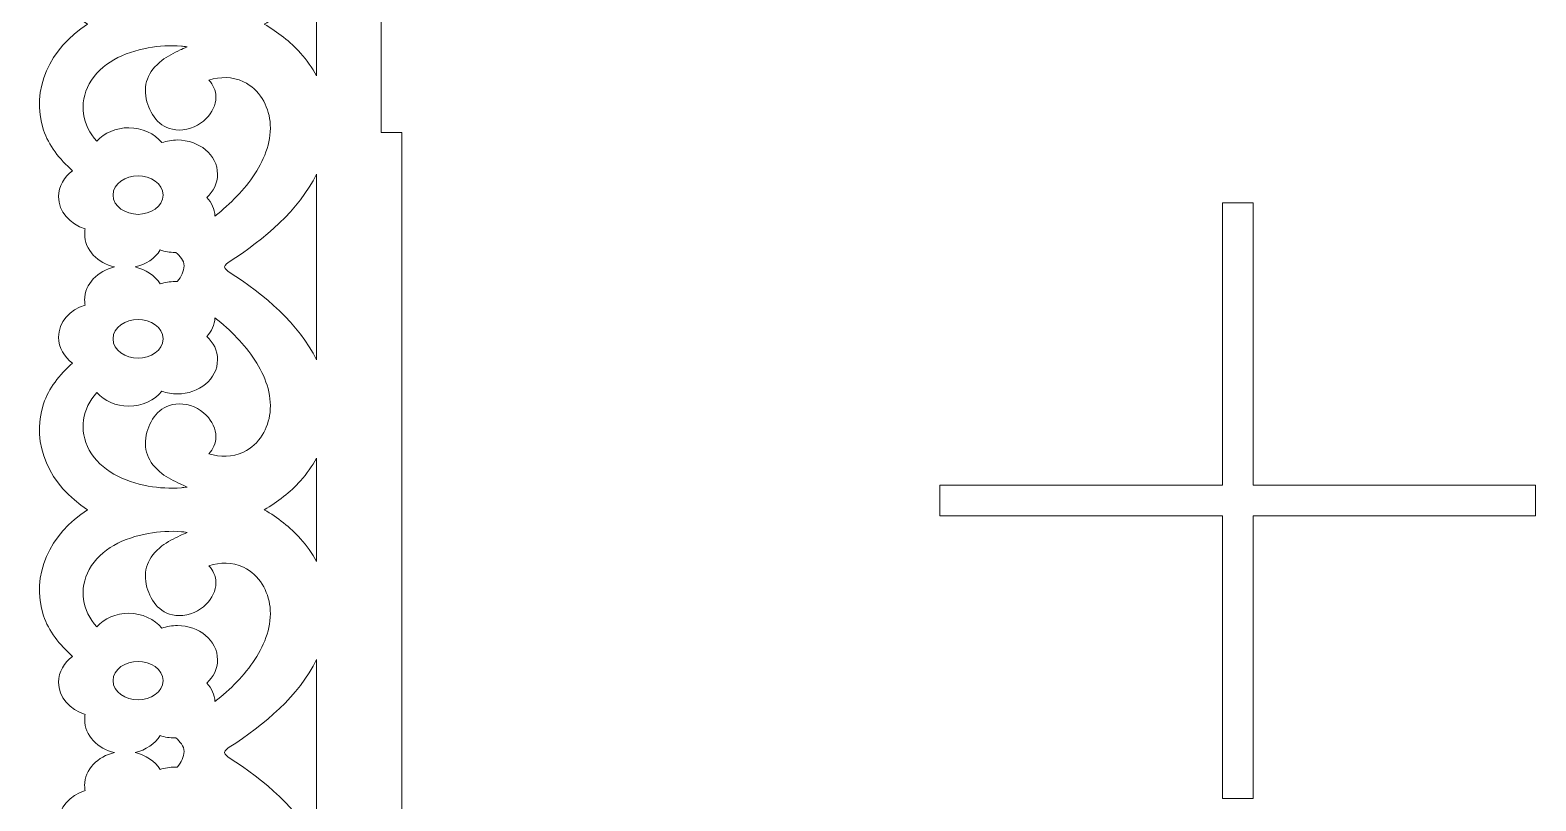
# Model space of a CAD drawing. Header units: centimetres. Extents: x -71 to 23, y -172 to -52.
# Drawn here: x -16.31 to 5.66, y -121.47 to -110.22 of the extents above; entities that cross this region are included whole.
import ezdxf

# ---------------------------------------------------------------- set-up
doc = ezdxf.new("R2010")
doc.units = ezdxf.units.CM
doc.header["$MEASUREMENT"] = 0
doc.layers.add('Layer 1', color=7, linetype='Continuous')

msp = doc.modelspace()

# ---------------------------------------------------------------- linework, layer by layer
at = {"layer": 'Layer 1', "lineweight": 9}
for points, knots in [([(-15.17598, -104.88827), (-15.17598, -104.88827), (-15.17598, -104.58813), (-15.17598, -104.58813), (-15.17598, -104.58813), (-15.17598, -104.58813), (-12.19534, -104.58813), (-12.19534, -104.58813), (-12.19534, -104.58813), (-12.19534, -104.58813), (-12.19534, -104.88827), (-12.19534, -104.88827), (-12.19534, -104.88827), (-12.19534, -104.88827), (-11.40828, -104.88827), (-11.40828, -104.88827), (-11.40828, -104.88827), (-11.40828, -104.88827), (-11.37993, -104.88827), (-11.37993, -104.88827), (-11.37993, -104.88827), (-11.37993, -104.88827), (-11.18832, -104.88827), (-11.18832, -104.88827), (-11.18832, -104.88827), (-11.18832, -104.88827), (-11.18832, -111.71435), (-11.18832, -111.71435), (-11.18832, -111.71435), (-11.18832, -111.71435), (-10.88832, -111.71435), (-10.88832, -111.71435), (-10.88832, -111.71435), (-10.88832, -111.71435), (-10.88832, -122.46192), (-10.88832, -122.46192), (-10.88832, -122.46192), (-10.88832, -122.46192), (-11.18832, -122.46192), (-11.18832, -122.46192), (-11.18832, -122.46192), (-11.18832, -122.46192), (-11.18832, -129.28802), (-11.18832, -129.28802), (-11.18832, -129.28802), (-11.18832, -129.28802), (-11.37993, -129.28802), (-11.37993, -129.28802), (-11.37993, -129.28802), (-11.37993, -129.28802), (-11.40828, -129.28802), (-11.40828, -129.28802), (-11.40828, -129.28802), (-11.40828, -129.28802), (-12.18887, -129.28802), (-12.18887, -129.28802), (-12.18887, -129.28802), (-12.18887, -129.28802), (-12.18887, -129.29174), (-12.18887, -129.29174), (-12.18887, -129.29174), (-12.18887, -129.29174), (-12.18887, -129.58813), (-12.18887, -129.58813), (-12.18887, -129.58813), (-12.18887, -129.58813), (-15.16951, -129.58813), (-15.16951, -129.58813), (-15.16951, -129.58813), (-15.16951, -129.58813), (-15.16951, -129.29174), (-15.16951, -129.29174), (-15.16951, -129.29174), (-15.16951, -129.29174), (-15.16951, -129.28802), (-15.16951, -129.28802), (-15.16951, -129.28802), (-15.16951, -129.28802), (-16.17919, -129.28802), (-16.17919, -129.28802), (-16.17919, -129.28802), (-16.17919, -129.28802), (-16.17919, -128.72305), (-16.17919, -128.72305), (-16.17919, -128.72305), (-16.17919, -128.24726), (-15.70638, -127.85797), (-15.12849, -127.85797), (-15.12849, -127.85797), (-15.12849, -127.85797), (-15.06628, -127.85797), (-15.06628, -127.85797), (-15.06628, -127.85797), (-15.06096, -127.85904), (-15.51761, -127.76986), (-15.51761, -127.37193), (-15.51761, -127.37193), (-15.51761, -127.34698), (-15.51543, -127.32229), (-15.51121, -127.29806), (-15.51121, -127.29806), (-15.73304, -127.22975), (-15.89862, -127.04977), (-15.89862, -126.82826), (-15.89862, -126.82826), (-15.89862, -126.6754), (-15.81918, -126.54113), (-15.69589, -126.45044), (-15.69589, -126.45044), (-15.88475, -126.2823), (-16.04379, -126.08043), (-16.11801, -125.85711), (-16.11801, -125.85711), (-16.31372, -125.2682), (-16.02326, -124.66009), (-15.47459, -124.3106), (-15.47459, -124.3106), (-16.02333, -123.96114), (-16.31382, -123.35299), (-16.11809, -122.76405), (-16.11809, -122.76405), (-16.04386, -122.54073), (-15.88482, -122.33886), (-15.69596, -122.17072), (-15.69596, -122.17072), (-15.81924, -122.08002), (-15.89868, -121.94576), (-15.89868, -121.79291), (-15.89868, -121.79291), (-15.89868, -121.57138), (-15.73309, -121.39141), (-15.51127, -121.32311), (-15.51127, -121.32311), (-15.51549, -121.29887), (-15.51766, -121.27418), (-15.51766, -121.24923), (-15.51766, -121.24923), (-15.51766, -121.01186), (-15.32758, -120.82223), (-15.08191, -120.76653), (-15.08191, -120.76653), (-15.32755, -120.71079), (-15.51761, -120.52118), (-15.51761, -120.28382), (-15.51761, -120.28382), (-15.51761, -120.25887), (-15.51543, -120.23419), (-15.51121, -120.20996), (-15.51121, -120.20996), (-15.73304, -120.14164), (-15.89862, -119.96168), (-15.89862, -119.74015), (-15.89862, -119.74015), (-15.89862, -119.5873), (-15.81918, -119.45304), (-15.6959, -119.36234), (-15.6959, -119.36234), (-15.88476, -119.1942), (-16.04379, -118.99233), (-16.11801, -118.76901), (-16.11801, -118.76901), (-16.31372, -118.1801), (-16.02326, -117.57198), (-15.47459, -117.2225), (-15.47459, -117.2225), (-16.02332, -116.87305), (-16.31382, -116.26488), (-16.11809, -115.67595), (-16.11809, -115.67595), (-16.04386, -115.45263), (-15.88482, -115.25076), (-15.69596, -115.08261), (-15.69596, -115.08261), (-15.81924, -114.99192), (-15.89868, -114.85766), (-15.89868, -114.70481), (-15.89868, -114.70481), (-15.89868, -114.48328), (-15.73309, -114.30331), (-15.51127, -114.23501), (-15.51127, -114.23501), (-15.51549, -114.21077), (-15.51766, -114.18608), (-15.51766, -114.16113), (-15.51766, -114.16113), (-15.51766, -113.92377), (-15.32758, -113.73413), (-15.08191, -113.67842), (-15.08191, -113.67842), (-15.32755, -113.62269), (-15.51761, -113.43308), (-15.51761, -113.19572), (-15.51761, -113.19572), (-15.51761, -113.17078), (-15.51543, -113.14609), (-15.51121, -113.12185), (-15.51121, -113.12185), (-15.73304, -113.05354), (-15.89862, -112.87358), (-15.89862, -112.65205), (-15.89862, -112.65205), (-15.89862, -112.49921), (-15.81918, -112.36494), (-15.6959, -112.27424), (-15.6959, -112.27424), (-15.88476, -112.10609), (-16.04379, -111.90424), (-16.11801, -111.68091), (-16.11801, -111.68091), (-16.31372, -111.09201), (-16.02326, -110.48388), (-15.47459, -110.1344), (-15.47459, -110.1344), (-16.02332, -109.78494), (-16.31382, -109.17678), (-16.11809, -108.58785), (-16.11809, -108.58785), (-16.04386, -108.36453), (-15.88482, -108.16266), (-15.69596, -107.99451), (-15.69596, -107.99451), (-15.81924, -107.90382), (-15.89868, -107.76956), (-15.89868, -107.61672), (-15.89868, -107.61672), (-15.89868, -107.39518), (-15.73309, -107.21521), (-15.51127, -107.14691), (-15.51127, -107.14691), (-15.51549, -107.12266), (-15.51766, -107.09798), (-15.51766, -107.07302), (-15.51766, -107.07302), (-15.51766, -106.73872), (-15.14458, -106.60711), (-15.17212, -106.61768), (-15.17212, -106.61768), (-15.72999, -106.59869), (-16.17919, -106.21711), (-16.17919, -105.75335), (-16.17919, -105.75335), (-16.17919, -105.75335), (-16.17919, -105.53529), (-16.17919, -105.53529), (-16.17919, -105.53529), (-16.17919, -105.53529), (-16.17919, -104.88827), (-16.17919, -104.88827), (-16.17919, -104.88827), (-16.17919, -104.88827), (-15.17598, -104.88827), (-15.17598, -104.88827)], [0, 0, 0, 0, 0.015625, 0.015625, 0.015625, 0.015625, 0.03125, 0.03125, 0.03125, 0.03125, 0.046875, 0.046875, 0.046875, 0.046875, 0.0625, 0.0625, 0.0625, 0.0625, 0.078125, 0.078125, 0.078125, 0.078125, 0.09375, 0.09375, 0.09375, 0.09375, 0.109375, 0.109375, 0.109375, 0.109375, 0.125, 0.125, 0.125, 0.125, 0.140625, 0.140625, 0.140625, 0.140625, 0.15625, 0.15625, 0.15625, 0.15625, 0.171875, 0.171875, 0.171875, 0.171875, 0.1875, 0.1875, 0.1875, 0.1875, 0.203125, 0.203125, 0.203125, 0.203125, 0.21875, 0.21875, 0.21875, 0.21875, 0.234375, 0.234375, 0.234375, 0.234375, 0.25, 0.25, 0.25, 0.25, 0.265625, 0.265625, 0.265625, 0.265625, 0.28125, 0.28125, 0.28125, 0.28125, 0.296875, 0.296875, 0.296875, 0.296875, 0.3125, 0.3125, 0.3125, 0.3125, 0.328125, 0.328125, 0.328125, 0.328125, 0.34375, 0.34375, 0.34375, 0.34375, 0.359375, 0.359375, 0.359375, 0.359375, 0.375, 0.375, 0.375, 0.375, 0.390625, 0.390625, 0.390625, 0.390625, 0.40625, 0.40625, 0.40625, 0.40625, 0.421875, 0.421875, 0.421875, 0.421875, 0.4375, 0.4375, 0.4375, 0.4375, 0.453125, 0.453125, 0.453125, 0.453125, 0.46875, 0.46875, 0.46875, 0.46875, 0.484375, 0.484375, 0.484375, 0.484375, 0.5, 0.5, 0.5, 0.5, 0.515625, 0.515625, 0.515625, 0.515625, 0.53125, 0.53125, 0.53125, 0.53125, 0.546875, 0.546875, 0.546875, 0.546875, 0.5625, 0.5625, 0.5625, 0.5625, 0.578125, 0.578125, 0.578125, 0.578125, 0.59375, 0.59375, 0.59375, 0.59375, 0.609375, 0.609375, 0.609375, 0.609375, 0.625, 0.625, 0.625, 0.625, 0.640625, 0.640625, 0.640625, 0.640625, 0.65625, 0.65625, 0.65625, 0.65625, 0.671875, 0.671875, 0.671875, 0.671875, 0.6875, 0.6875, 0.6875, 0.6875, 0.703125, 0.703125, 0.703125, 0.703125, 0.71875, 0.71875, 0.71875, 0.71875, 0.734375, 0.734375, 0.734375, 0.734375, 0.75, 0.75, 0.75, 0.75, 0.765625, 0.765625, 0.765625, 0.765625, 0.78125, 0.78125, 0.78125, 0.78125, 0.796875, 0.796875, 0.796875, 0.796875, 0.8125, 0.8125, 0.8125, 0.8125, 0.828125, 0.828125, 0.828125, 0.828125, 0.84375, 0.84375, 0.84375, 0.84375, 0.859375, 0.859375, 0.859375, 0.859375, 0.875, 0.875, 0.875, 0.875, 0.890625, 0.890625, 0.890625, 0.890625, 0.90625, 0.90625, 0.90625, 0.90625, 0.921875, 0.921875, 0.921875, 0.921875, 0.9375, 0.9375, 0.9375, 0.9375, 0.953125, 0.953125, 0.953125, 0.953125, 0.96875, 0.96875, 0.96875, 0.96875, 1, 1, 1, 1]), ([(13.81168, -111.71435), (13.81168, -111.71435), (13.81168, -104.88826), (13.81168, -104.88826), (13.81168, -104.88826), (13.81168, -104.88826), (13.81168, -104.83809), (13.81168, -104.83809), (13.81168, -104.83809), (13.81168, -104.83809), (13.81168, -104.58814), (13.81168, -104.58814), (13.81168, -104.58814), (13.81168, -104.58814), (13.81145, -104.58814), (13.81145, -104.58814), (13.81145, -104.58814), (13.81145, -104.58814), (6.68547, -104.58814), (6.68547, -104.58814), (6.68547, -104.58814), (6.68547, -104.58814), (6.68547, -104.88814), (6.68547, -104.88814), (6.68547, -104.88814), (6.68547, -104.88814), (-4.0621, -104.88814), (-4.0621, -104.88814), (-4.0621, -104.88814), (-4.0621, -104.88814), (-4.0621, -104.58814), (-4.0621, -104.58814), (-4.0621, -104.58814), (-4.0621, -104.58814), (-11.18832, -104.58814), (-11.18832, -104.58814), (-11.18832, -104.58814), (-11.18832, -104.58814), (-11.18832, -104.83809), (-11.18832, -104.83809), (-11.18832, -104.83809), (-11.18832, -104.83809), (-11.18832, -104.88825), (-11.18832, -104.88825), (-11.18832, -104.88825), (-11.18832, -104.88825), (-11.18832, -111.71435), (-11.18832, -111.71435), (-11.18832, -111.71435), (-11.18832, -111.71435), (-10.88832, -111.71435), (-10.88832, -111.71435), (-10.88832, -111.71435), (-10.88832, -111.71435), (-10.88832, -122.46192), (-10.88832, -122.46192), (-10.88832, -122.46192), (-10.88832, -122.46192), (-11.18832, -122.46192), (-11.18832, -122.46192), (-11.18832, -122.46192), (-11.18832, -122.46192), (-11.18832, -129.288), (-11.18832, -129.288), (-11.18832, -129.288), (-11.18832, -129.288), (-11.18832, -129.3381), (-11.18832, -129.3381), (-11.18832, -129.3381), (-11.18832, -129.3381), (-11.18832, -129.58814), (-11.18832, -129.58814), (-11.18832, -129.58814), (-11.18832, -129.58814), (-4.0621, -129.58814), (-4.0621, -129.58814), (-4.0621, -129.58814), (-4.0621, -129.58814), (-4.0621, -129.28814), (-4.0621, -129.28814), (-4.0621, -129.28814), (-4.0621, -129.28814), (6.68547, -129.28814), (6.68547, -129.28814), (6.68547, -129.28814), (6.68547, -129.28814), (6.68547, -129.58814), (6.68547, -129.58814), (6.68547, -129.58814), (6.68547, -129.58814), (13.81145, -129.58814), (13.81145, -129.58814), (13.81145, -129.58814), (13.81145, -129.58814), (13.81166, -129.58814), (13.81166, -129.58814), (13.81166, -129.58814), (13.81166, -129.58814), (13.81168, -129.3381), (13.81168, -129.3381), (13.81168, -129.3381), (13.81168, -129.3381), (13.81168, -129.28799), (13.81168, -129.28799), (13.81168, -129.28799), (13.81168, -129.28799), (13.81168, -122.46192), (13.81168, -122.46192), (13.81168, -122.46192), (13.81168, -122.46192), (13.51168, -122.46192), (13.51168, -122.46192), (13.51168, -122.46192), (13.51168, -122.46192), (13.51168, -111.71435), (13.51168, -111.71435), (13.51168, -111.71435), (13.51168, -111.71435), (13.81168, -111.71435), (13.81168, -111.71435)], [0, 0, 0, 0, 0.03225806, 0.03225806, 0.03225806, 0.03225806, 0.06451613, 0.06451613, 0.06451613, 0.06451613, 0.09677419, 0.09677419, 0.09677419, 0.09677419, 0.12903226, 0.12903226, 0.12903226, 0.12903226, 0.16129032, 0.16129032, 0.16129032, 0.16129032, 0.19354839, 0.19354839, 0.19354839, 0.19354839, 0.22580645, 0.22580645, 0.22580645, 0.22580645, 0.25806452, 0.25806452, 0.25806452, 0.25806452, 0.29032258, 0.29032258, 0.29032258, 0.29032258, 0.32258065, 0.32258065, 0.32258065, 0.32258065, 0.35483871, 0.35483871, 0.35483871, 0.35483871, 0.38709677, 0.38709677, 0.38709677, 0.38709677, 0.41935484, 0.41935484, 0.41935484, 0.41935484, 0.4516129, 0.4516129, 0.4516129, 0.4516129, 0.48387097, 0.48387097, 0.48387097, 0.48387097, 0.51612903, 0.51612903, 0.51612903, 0.51612903, 0.5483871, 0.5483871, 0.5483871, 0.5483871, 0.58064516, 0.58064516, 0.58064516, 0.58064516, 0.61290323, 0.61290323, 0.61290323, 0.61290323, 0.64516129, 0.64516129, 0.64516129, 0.64516129, 0.67741935, 0.67741935, 0.67741935, 0.67741935, 0.70967742, 0.70967742, 0.70967742, 0.70967742, 0.74193548, 0.74193548, 0.74193548, 0.74193548, 0.77419355, 0.77419355, 0.77419355, 0.77419355, 0.80645161, 0.80645161, 0.80645161, 0.80645161, 0.83870968, 0.83870968, 0.83870968, 0.83870968, 0.87096774, 0.87096774, 0.87096774, 0.87096774, 0.90322581, 0.90322581, 0.90322581, 0.90322581, 0.93548387, 0.93548387, 0.93548387, 0.93548387, 1, 1, 1, 1]), ([(-12.13273, -109.38008), (-12.13273, -109.38008), (-12.13273, -110.88853), (-12.13273, -110.88853), (-12.13273, -110.88853), (-12.1964, -110.77073), (-12.27549, -110.65966), (-12.36772, -110.55687), (-12.36772, -110.55687), (-12.51765, -110.38977), (-12.69761, -110.24829), (-12.89851, -110.13435), (-12.89851, -110.13435), (-12.69765, -110.02043), (-12.51771, -109.87896), (-12.36782, -109.71189), (-12.36782, -109.71189), (-12.27554, -109.60905), (-12.19641, -109.49794), (-12.13273, -109.38008)], [0, 0, 0, 0, 0.16666667, 0.16666667, 0.16666667, 0.16666667, 0.33333333, 0.33333333, 0.33333333, 0.33333333, 0.5, 0.5, 0.5, 0.5, 0.66666667, 0.66666667, 0.66666667, 0.66666667, 1, 1, 1, 1]), ([(-13.70431, -110.95179), (-13.64212, -111.018), (-13.60354, -111.10034), (-13.60278, -111.19948), (-13.60278, -111.19948), (-13.6019, -111.31557), (-13.65731, -111.42718), (-13.74308, -111.51327), (-13.74308, -111.51327), (-13.84268, -111.61325), (-13.98767, -111.68256), (-14.14034, -111.67981), (-14.14034, -111.67981), (-14.40547, -111.67506), (-14.55169, -111.4755), (-14.60874, -111.2677), (-14.60874, -111.2677), (-14.67514, -111.02579), (-14.59658, -110.82474), (-14.39062, -110.6635), (-14.39062, -110.6635), (-14.31274, -110.60253), (-14.21441, -110.55464), (-14.12292, -110.51159), (-14.12292, -110.51159), (-14.10218, -110.50183), (-14.06369, -110.4848), (-14.02269, -110.46568), (-14.02269, -110.46568), (-14.05625, -110.46038), (-14.08696, -110.45684), (-14.10556, -110.45522), (-14.10556, -110.45522), (-14.26391, -110.4414), (-14.43293, -110.45241), (-14.58864, -110.48035), (-14.58864, -110.48035), (-14.94283, -110.54391), (-15.28601, -110.70553), (-15.44969, -111.00521), (-15.44969, -111.00521), (-15.60803, -111.29511), (-15.55436, -111.60855), (-15.34112, -111.84391), (-15.34112, -111.84391), (-15.23241, -111.72231), (-15.06058, -111.6464), (-14.87455, -111.6464), (-14.87455, -111.6464), (-14.67916, -111.6464), (-14.49819, -111.73038), (-14.39067, -111.86426), (-14.39067, -111.86426), (-14.31935, -111.8387), (-14.24225, -111.82528), (-14.16371, -111.82528), (-14.16371, -111.82528), (-13.85006, -111.82528), (-13.57832, -112.04088), (-13.57832, -112.32473), (-13.57832, -112.32473), (-13.57832, -112.45629), (-13.63766, -112.57514), (-13.73407, -112.66385), (-13.73407, -112.66385), (-13.66582, -112.74019), (-13.62279, -112.83381), (-13.61557, -112.93575), (-13.61557, -112.93575), (-13.38885, -112.75562), (-13.18383, -112.54958), (-13.03414, -112.32004), (-13.03414, -112.32004), (-12.8848, -112.09106), (-12.78206, -111.82187), (-12.81247, -111.5542), (-12.81247, -111.5542), (-12.83838, -111.32601), (-12.9641, -111.08754), (-13.19925, -110.97499), (-13.19925, -110.97499), (-13.36491, -110.8957), (-13.54022, -110.90092), (-13.70431, -110.95179)], [0, 0, 0, 0, 0.04545455, 0.04545455, 0.04545455, 0.04545455, 0.09090909, 0.09090909, 0.09090909, 0.09090909, 0.13636364, 0.13636364, 0.13636364, 0.13636364, 0.18181818, 0.18181818, 0.18181818, 0.18181818, 0.22727273, 0.22727273, 0.22727273, 0.22727273, 0.27272727, 0.27272727, 0.27272727, 0.27272727, 0.31818182, 0.31818182, 0.31818182, 0.31818182, 0.36363636, 0.36363636, 0.36363636, 0.36363636, 0.40909091, 0.40909091, 0.40909091, 0.40909091, 0.45454545, 0.45454545, 0.45454545, 0.45454545, 0.5, 0.5, 0.5, 0.5, 0.54545455, 0.54545455, 0.54545455, 0.54545455, 0.59090909, 0.59090909, 0.59090909, 0.59090909, 0.63636364, 0.63636364, 0.63636364, 0.63636364, 0.68181818, 0.68181818, 0.68181818, 0.68181818, 0.72727273, 0.72727273, 0.72727273, 0.72727273, 0.77272727, 0.77272727, 0.77272727, 0.77272727, 0.81818182, 0.81818182, 0.81818182, 0.81818182, 0.86363636, 0.86363636, 0.86363636, 0.86363636, 0.90909091, 0.90909091, 0.90909091, 0.90909091, 1, 1, 1, 1]), ([(-14.73872, -112.91056), (-14.55974, -112.91056), (-14.37372, -112.79955), (-14.37372, -112.62921), (-14.37372, -112.62921), (-14.37372, -112.45886), (-14.55969, -112.3478), (-14.73872, -112.3478), (-14.73872, -112.3478), (-14.91779, -112.3478), (-15.10364, -112.45886), (-15.10364, -112.62921), (-15.10364, -112.62921), (-15.10364, -112.79955), (-14.91774, -112.91056), (-14.73872, -112.91056)], [0, 0, 0, 0, 0.2, 0.2, 0.2, 0.2, 0.4, 0.4, 0.4, 0.4, 0.6, 0.6, 0.6, 0.6, 1, 1, 1, 1]), ([(-12.13273, -112.32249), (-12.13273, -112.32249), (-12.13273, -115.03453), (-12.13273, -115.03453), (-12.13273, -115.03453), (-12.39234, -114.50992), (-12.89288, -114.08041), (-13.408, -113.75519), (-13.408, -113.75519), (-13.43389, -113.73885), (-13.47088, -113.70969), (-13.4753, -113.6787), (-13.4753, -113.6787), (-13.47128, -113.64752), (-13.43387, -113.61805), (-13.40792, -113.60168), (-13.40792, -113.60168), (-12.89285, -113.2765), (-12.39235, -112.84703), (-12.13273, -112.32249)], [0, 0, 0, 0, 0.16666667, 0.16666667, 0.16666667, 0.16666667, 0.33333333, 0.33333333, 0.33333333, 0.33333333, 0.5, 0.5, 0.5, 0.5, 0.66666667, 0.66666667, 0.66666667, 0.66666667, 1, 1, 1, 1]), ([(-14.7827, -113.67845), (-14.62601, -113.71398), (-14.49193, -113.80399), (-14.41538, -113.92612), (-14.41538, -113.92612), (-14.34741, -113.9032), (-14.27436, -113.8911), (-14.19993, -113.8911), (-14.19993, -113.8911), (-14.18875, -113.8911), (-14.17758, -113.89138), (-14.16644, -113.89192), (-14.16644, -113.89192), (-14.16483, -113.88989), (-14.16324, -113.88785), (-14.16163, -113.88582), (-14.16163, -113.88582), (-14.11268, -113.82281), (-14.06538, -113.74092), (-14.06679, -113.66231), (-14.06679, -113.66231), (-14.06821, -113.58321), (-14.1241, -113.51729), (-14.18692, -113.46563), (-14.18692, -113.46563), (-14.19122, -113.46572), (-14.19554, -113.46576), (-14.19986, -113.46576), (-14.19986, -113.46576), (-14.27429, -113.46576), (-14.34734, -113.45367), (-14.4153, -113.43075), (-14.4153, -113.43075), (-14.49188, -113.55288), (-14.62598, -113.64291), (-14.7827, -113.67845)], [0, 0, 0, 0, 0.1, 0.1, 0.1, 0.1, 0.2, 0.2, 0.2, 0.2, 0.3, 0.3, 0.3, 0.3, 0.4, 0.4, 0.4, 0.4, 0.5, 0.5, 0.5, 0.5, 0.6, 0.6, 0.6, 0.6, 0.7, 0.7, 0.7, 0.7, 0.8, 0.8, 0.8, 0.8, 1, 1, 1, 1]), ([(-13.61566, -114.42108), (-13.62286, -114.52303), (-13.66589, -114.61666), (-13.73413, -114.69299), (-13.73413, -114.69299), (-13.63772, -114.78171), (-13.57839, -114.90057), (-13.57839, -115.03213), (-13.57839, -115.03213), (-13.57839, -115.31599), (-13.85012, -115.53157), (-14.16378, -115.53157), (-14.16378, -115.53157), (-14.24231, -115.53157), (-14.31941, -115.51815), (-14.39075, -115.4926), (-14.39075, -115.4926), (-14.49826, -115.62648), (-14.67923, -115.71046), (-14.87464, -115.71046), (-14.87464, -115.71046), (-15.06067, -115.71046), (-15.2325, -115.63455), (-15.3412, -115.51295), (-15.3412, -115.51295), (-15.55444, -115.74831), (-15.6081, -116.06177), (-15.44977, -116.35165), (-15.44977, -116.35165), (-15.2861, -116.65131), (-14.94288, -116.81293), (-14.58872, -116.87649), (-14.58872, -116.87649), (-14.43301, -116.90444), (-14.26399, -116.91544), (-14.10561, -116.90164), (-14.10561, -116.90164), (-14.08703, -116.90002), (-14.05631, -116.89648), (-14.02275, -116.89118), (-14.02275, -116.89118), (-14.06376, -116.87206), (-14.10226, -116.85503), (-14.123, -116.84526), (-14.123, -116.84526), (-14.21449, -116.80221), (-14.3128, -116.75433), (-14.39068, -116.69337), (-14.39068, -116.69337), (-14.59665, -116.53213), (-14.67522, -116.33106), (-14.6088, -116.08915), (-14.6088, -116.08915), (-14.55176, -115.88136), (-14.40552, -115.6818), (-14.14039, -115.67705), (-14.14039, -115.67705), (-13.98772, -115.6743), (-13.84273, -115.74361), (-13.74313, -115.84361), (-13.74313, -115.84361), (-13.65739, -115.92969), (-13.60199, -116.04129), (-13.60287, -116.15736), (-13.60287, -116.15736), (-13.60361, -116.25651), (-13.64219, -116.33886), (-13.70439, -116.40506), (-13.70439, -116.40506), (-13.54031, -116.45595), (-13.36499, -116.46114), (-13.19933, -116.38186), (-13.19933, -116.38186), (-12.96419, -116.26931), (-12.83847, -116.03084), (-12.81255, -115.80265), (-12.81255, -115.80265), (-12.78221, -115.53563), (-12.8844, -115.26707), (-13.03313, -115.03848), (-13.03313, -115.03848), (-13.18292, -114.80824), (-13.38844, -114.60164), (-13.61566, -114.42108)], [0, 0, 0, 0, 0.04545455, 0.04545455, 0.04545455, 0.04545455, 0.09090909, 0.09090909, 0.09090909, 0.09090909, 0.13636364, 0.13636364, 0.13636364, 0.13636364, 0.18181818, 0.18181818, 0.18181818, 0.18181818, 0.22727273, 0.22727273, 0.22727273, 0.22727273, 0.27272727, 0.27272727, 0.27272727, 0.27272727, 0.31818182, 0.31818182, 0.31818182, 0.31818182, 0.36363636, 0.36363636, 0.36363636, 0.36363636, 0.40909091, 0.40909091, 0.40909091, 0.40909091, 0.45454545, 0.45454545, 0.45454545, 0.45454545, 0.5, 0.5, 0.5, 0.5, 0.54545455, 0.54545455, 0.54545455, 0.54545455, 0.59090909, 0.59090909, 0.59090909, 0.59090909, 0.63636364, 0.63636364, 0.63636364, 0.63636364, 0.68181818, 0.68181818, 0.68181818, 0.68181818, 0.72727273, 0.72727273, 0.72727273, 0.72727273, 0.77272727, 0.77272727, 0.77272727, 0.77272727, 0.81818182, 0.81818182, 0.81818182, 0.81818182, 0.86363636, 0.86363636, 0.86363636, 0.86363636, 0.90909091, 0.90909091, 0.90909091, 0.90909091, 1, 1, 1, 1]), ([(-14.37378, -114.72764), (-14.37378, -114.55735), (-14.55982, -114.44631), (-14.73877, -114.44631), (-14.73877, -114.44631), (-14.91775, -114.44631), (-15.10372, -114.55733), (-15.10372, -114.72764), (-15.10372, -114.72764), (-15.10372, -114.898), (-14.91782, -115.00906), (-14.73877, -115.00906), (-14.73877, -115.00906), (-14.55975, -115.00906), (-14.37378, -114.89797), (-14.37378, -114.72764)], [0, 0, 0, 0, 0.2, 0.2, 0.2, 0.2, 0.4, 0.4, 0.4, 0.4, 0.6, 0.6, 0.6, 0.6, 1, 1, 1, 1]), ([(-12.13273, -116.46818), (-12.13273, -116.46818), (-12.13273, -117.97663), (-12.13273, -117.97663), (-12.13273, -117.97663), (-12.1964, -117.85883), (-12.27549, -117.74776), (-12.36772, -117.64497), (-12.36772, -117.64497), (-12.51765, -117.47788), (-12.69761, -117.33639), (-12.89851, -117.22246), (-12.89851, -117.22246), (-12.69765, -117.10853), (-12.51771, -116.96705), (-12.36782, -116.79998), (-12.36782, -116.79998), (-12.27554, -116.69714), (-12.19641, -116.58603), (-12.13273, -116.46818)], [0, 0, 0, 0, 0.16666667, 0.16666667, 0.16666667, 0.16666667, 0.33333333, 0.33333333, 0.33333333, 0.33333333, 0.5, 0.5, 0.5, 0.5, 0.66666667, 0.66666667, 0.66666667, 0.66666667, 1, 1, 1, 1]), ([(-13.70431, -118.03989), (-13.64212, -118.10611), (-13.60354, -118.18844), (-13.60278, -118.28758), (-13.60278, -118.28758), (-13.6019, -118.40367), (-13.65731, -118.51528), (-13.74308, -118.60137), (-13.74308, -118.60137), (-13.84268, -118.70136), (-13.98767, -118.77066), (-14.14034, -118.76791), (-14.14034, -118.76791), (-14.40547, -118.76316), (-14.55169, -118.56359), (-14.60874, -118.3558), (-14.60874, -118.3558), (-14.67514, -118.11389), (-14.59658, -117.91284), (-14.39062, -117.7516), (-14.39062, -117.7516), (-14.31274, -117.69063), (-14.21441, -117.64273), (-14.12292, -117.59969), (-14.12292, -117.59969), (-14.10218, -117.58993), (-14.06369, -117.5729), (-14.02269, -117.55377), (-14.02269, -117.55377), (-14.05625, -117.54848), (-14.08696, -117.54494), (-14.10556, -117.54332), (-14.10556, -117.54332), (-14.26391, -117.5295), (-14.43293, -117.54051), (-14.58864, -117.56845), (-14.58864, -117.56845), (-14.94283, -117.63201), (-15.28601, -117.79363), (-15.44969, -118.09331), (-15.44969, -118.09331), (-15.60803, -118.38321), (-15.55437, -118.69665), (-15.34112, -118.93201), (-15.34112, -118.93201), (-15.23241, -118.8104), (-15.06058, -118.7345), (-14.87455, -118.7345), (-14.87455, -118.7345), (-14.67915, -118.7345), (-14.49819, -118.81849), (-14.39067, -118.95237), (-14.39067, -118.95237), (-14.31934, -118.92681), (-14.24225, -118.9134), (-14.16371, -118.9134), (-14.16371, -118.9134), (-13.85006, -118.9134), (-13.57832, -119.12896), (-13.57832, -119.41282), (-13.57832, -119.41282), (-13.57832, -119.54439), (-13.63766, -119.66324), (-13.73407, -119.75195), (-13.73407, -119.75195), (-13.66582, -119.82829), (-13.62279, -119.92191), (-13.61557, -120.02386), (-13.61557, -120.02386), (-13.38885, -119.84372), (-13.18383, -119.63768), (-13.03414, -119.40814), (-13.03414, -119.40814), (-12.8848, -119.17915), (-12.78206, -118.90997), (-12.81247, -118.6423), (-12.81247, -118.6423), (-12.83838, -118.41412), (-12.9641, -118.17565), (-13.19924, -118.0631), (-13.19924, -118.0631), (-13.3649, -117.98381), (-13.54022, -117.98902), (-13.70431, -118.03989)], [0, 0, 0, 0, 0.04545455, 0.04545455, 0.04545455, 0.04545455, 0.09090909, 0.09090909, 0.09090909, 0.09090909, 0.13636364, 0.13636364, 0.13636364, 0.13636364, 0.18181818, 0.18181818, 0.18181818, 0.18181818, 0.22727273, 0.22727273, 0.22727273, 0.22727273, 0.27272727, 0.27272727, 0.27272727, 0.27272727, 0.31818182, 0.31818182, 0.31818182, 0.31818182, 0.36363636, 0.36363636, 0.36363636, 0.36363636, 0.40909091, 0.40909091, 0.40909091, 0.40909091, 0.45454545, 0.45454545, 0.45454545, 0.45454545, 0.5, 0.5, 0.5, 0.5, 0.54545455, 0.54545455, 0.54545455, 0.54545455, 0.59090909, 0.59090909, 0.59090909, 0.59090909, 0.63636364, 0.63636364, 0.63636364, 0.63636364, 0.68181818, 0.68181818, 0.68181818, 0.68181818, 0.72727273, 0.72727273, 0.72727273, 0.72727273, 0.77272727, 0.77272727, 0.77272727, 0.77272727, 0.81818182, 0.81818182, 0.81818182, 0.81818182, 0.86363636, 0.86363636, 0.86363636, 0.86363636, 0.90909091, 0.90909091, 0.90909091, 0.90909091, 1, 1, 1, 1]), ([(-14.73872, -119.99867), (-14.55974, -119.99867), (-14.37372, -119.88764), (-14.37372, -119.71732), (-14.37372, -119.71732), (-14.37372, -119.54697), (-14.55967, -119.43589), (-14.73872, -119.43589), (-14.73872, -119.43589), (-14.91781, -119.43589), (-15.10364, -119.54697), (-15.10364, -119.71732), (-15.10364, -119.71732), (-15.10364, -119.88764), (-14.91774, -119.99867), (-14.73872, -119.99867)], [0, 0, 0, 0, 0.2, 0.2, 0.2, 0.2, 0.4, 0.4, 0.4, 0.4, 0.6, 0.6, 0.6, 0.6, 1, 1, 1, 1]), ([(-12.13273, -119.41059), (-12.13273, -119.41059), (-12.13273, -122.12263), (-12.13273, -122.12263), (-12.13273, -122.12263), (-12.39234, -121.59801), (-12.89288, -121.16851), (-13.408, -120.84329), (-13.408, -120.84329), (-13.43389, -120.82695), (-13.47088, -120.79779), (-13.4753, -120.76681), (-13.4753, -120.76681), (-13.47128, -120.73562), (-13.43387, -120.70615), (-13.40792, -120.68978), (-13.40792, -120.68978), (-12.89285, -120.3646), (-12.39235, -119.93514), (-12.13273, -119.41059)], [0, 0, 0, 0, 0.16666667, 0.16666667, 0.16666667, 0.16666667, 0.33333333, 0.33333333, 0.33333333, 0.33333333, 0.5, 0.5, 0.5, 0.5, 0.66666667, 0.66666667, 0.66666667, 0.66666667, 1, 1, 1, 1]), ([(-14.7827, -120.76654), (-14.62601, -120.80208), (-14.49193, -120.8921), (-14.41538, -121.01423), (-14.41538, -121.01423), (-14.34741, -120.9913), (-14.27436, -120.9792), (-14.19993, -120.9792), (-14.19993, -120.9792), (-14.18875, -120.9792), (-14.17758, -120.97948), (-14.16644, -120.98002), (-14.16644, -120.98002), (-14.16483, -120.97799), (-14.16324, -120.97595), (-14.16163, -120.97392), (-14.16163, -120.97392), (-14.11267, -120.91092), (-14.06538, -120.82902), (-14.06679, -120.75042), (-14.06679, -120.75042), (-14.06821, -120.67132), (-14.1241, -120.60539), (-14.18692, -120.55374), (-14.18692, -120.55374), (-14.19122, -120.55382), (-14.19554, -120.55386), (-14.19986, -120.55386), (-14.19986, -120.55386), (-14.27429, -120.55386), (-14.34734, -120.54177), (-14.4153, -120.51884), (-14.4153, -120.51884), (-14.49188, -120.64099), (-14.62598, -120.73101), (-14.7827, -120.76654)], [0, 0, 0, 0, 0.1, 0.1, 0.1, 0.1, 0.2, 0.2, 0.2, 0.2, 0.3, 0.3, 0.3, 0.3, 0.4, 0.4, 0.4, 0.4, 0.5, 0.5, 0.5, 0.5, 0.6, 0.6, 0.6, 0.6, 0.7, 0.7, 0.7, 0.7, 0.8, 0.8, 0.8, 0.8, 1, 1, 1, 1])]:
    msp.add_open_spline(points, degree=3, knots=knots, dxfattribs=at)
at = {"layer": 'Layer 1', "lineweight": 20}
msp.add_open_spline([(1.08768, -116.86413), (1.08768, -116.86413), (1.08768, -112.7406), (1.08768, -112.7406), (1.08768, -112.7406), (1.08768, -112.7406), (1.53568, -112.7406), (1.53568, -112.7406), (1.53568, -112.7406), (1.53568, -112.7406), (1.53568, -116.86413), (1.53568, -116.86413), (1.53568, -116.86413), (1.53568, -116.86413), (5.65922, -116.86413), (5.65922, -116.86413), (5.65922, -116.86413), (5.65922, -116.86413), (5.65922, -117.31213), (5.65922, -117.31213), (5.65922, -117.31213), (5.65922, -117.31213), (1.53568, -117.31213), (1.53568, -117.31213), (1.53568, -117.31213), (1.53568, -117.31213), (1.53568, -121.43567), (1.53568, -121.43567), (1.53568, -121.43567), (1.53568, -121.43567), (1.08768, -121.43567), (1.08768, -121.43567), (1.08768, -121.43567), (1.08768, -121.43567), (1.08768, -117.31213), (1.08768, -117.31213), (1.08768, -117.31213), (1.08768, -117.31213), (-3.03585, -117.31213), (-3.03585, -117.31213), (-3.03585, -117.31213), (-3.03585, -117.31213), (-3.03585, -116.86413), (-3.03585, -116.86413), (-3.03585, -116.86413), (-3.03585, -116.86413), (1.08768, -116.86413), (1.08768, -116.86413)], degree=3, knots=[0, 0, 0, 0, 0.07692308, 0.07692308, 0.07692308, 0.07692308, 0.15384615, 0.15384615, 0.15384615, 0.15384615, 0.23076923, 0.23076923, 0.23076923, 0.23076923, 0.30769231, 0.30769231, 0.30769231, 0.30769231, 0.38461538, 0.38461538, 0.38461538, 0.38461538, 0.46153846, 0.46153846, 0.46153846, 0.46153846, 0.53846154, 0.53846154, 0.53846154, 0.53846154, 0.61538462, 0.61538462, 0.61538462, 0.61538462, 0.69230769, 0.69230769, 0.69230769, 0.69230769, 0.76923077, 0.76923077, 0.76923077, 0.76923077, 0.84615385, 0.84615385, 0.84615385, 0.84615385, 1, 1, 1, 1], dxfattribs=at)

doc.saveas('drawing.dxf')
